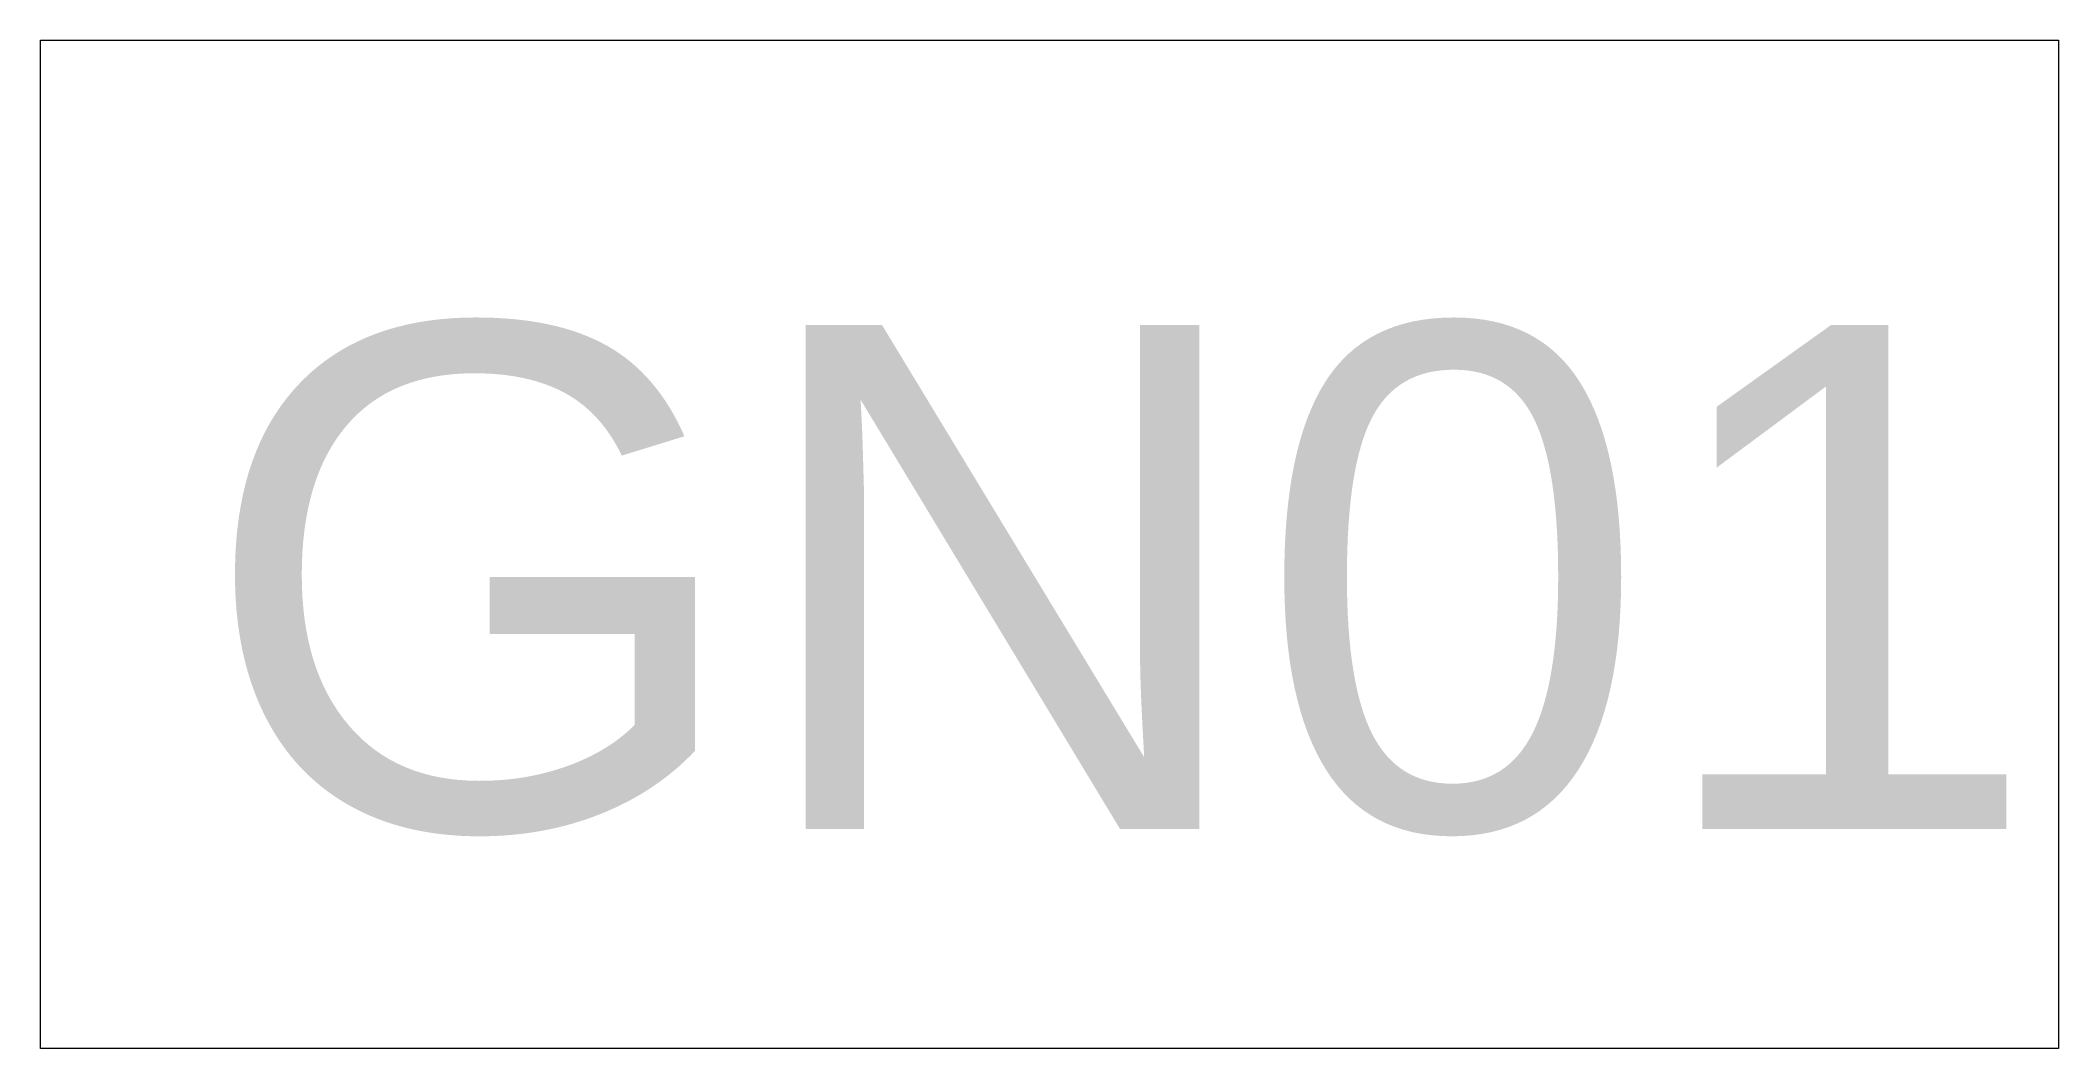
# Model space of a CAD drawing. Header units: inches. Extents: x 265.67 to 273.67, y 690.34 to 694.34.
import ezdxf

# ---------------------------------------------------------------- set-up
doc = ezdxf.new("R2010")
doc.units = ezdxf.units.IN
doc.header["$MEASUREMENT"] = 0
doc.layers.add('A-101-Text', color=7, linetype='Continuous', lineweight=9)
doc.styles.get("Standard").update_dxf_attribs({"font": 'Arial.ttf', "height": 2})

msp = doc.modelspace()

# ---------------------------------------------------------------- linework, layer by layer
at = {"layer": 'A-101-Text', "lineweight": 5}
msp.add_lwpolyline([(273.6714, 694.345), (273.6714, 690.345), (265.6714, 690.345), (265.6714, 694.345)], close=True, dxfattribs=at)

# ---------------------------------------------------------------- texts
at = {"layer": 'A-101-Text', "lineweight": 5, "insert": (266.3024, 693.2158), "char_height": 2, "width": 8.33895, "attachment_point": 1}
msp.add_mtext('GN01', dxfattribs=at)

doc.saveas('drawing.dxf')
